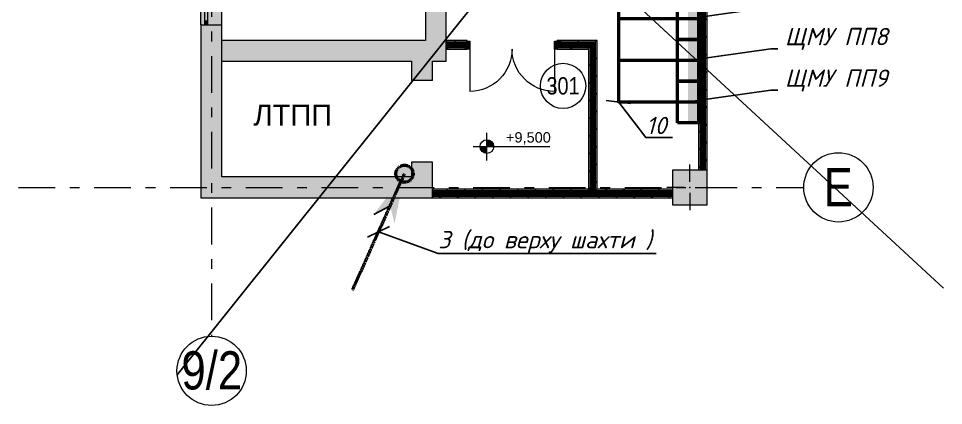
# Model space of a CAD drawing. Header units: millimetres. Extents: x 0 to 878967, y 0 to 534985.
# Drawn here: x 474279 to 487628, y 275999 to 281582 of the extents above; entities that cross this region are included whole.
import ezdxf
from ezdxf import colors
from ezdxf.entities.mleader import LeaderData, LeaderLine
from ezdxf.math import Vec2, Vec3

# ---------------------------------------------------------------- set-up
doc = ezdxf.new("R2010")
doc.units = ezdxf.units.MM
for name, pattern in [('DASHED', [9.525, 6.35, -3.175]), ('gost6', [12, 8, -1.5, 1, -1.5]), ('XREF12$0$Штрихштриховая', [1.093611, 0.529167, -0.211667, 0.141111, -0.211667])]:
    doc.linetypes.add(name, pattern=pattern)
for name, color, linetype, lineweight in [('E_Позначення', 7, 'Continuous', 15), ('E_Щити', 5, 'Continuous', 50), ('Заземл.провідник', 96, 'Continuous', 50), ('Заземлення', 7, 'gost6', 50), ('Маркування електро ліній', 7, 'Continuous', 18)]:
    doc.layers.add(name, color=color, linetype=linetype, lineweight=lineweight)
for name, color, linetype in [('XREF12$0$51325000', 7, 'Continuous'), ('XREF12$0$PLAN_0_Asys', 7, 'Continuous'), ('XREF12$0$АР-Осі', 7, 'Continuous'), ('XREF12$0$колоны', 7, 'Continuous'), ('XREF12$0$перегородки', 7, 'Continuous'), ('XREF12$0$Текст', 7, 'Continuous'), ('XREF12$0$Экспликация', 7, 'Continuous')]:
    doc.layers.add(name, color=color, linetype=linetype)
doc.styles.add('ISO', font='isocpeui.ttf')
doc.styles.get("Standard").update_dxf_attribs({"font": 'arial.ttf'})
doc.styles.add('XREF12$0$СГЕНЕРИР_СТИЛЬ_1', font='arial.ttf')
doc.styles.add('XREF12$0$СГЕНЕРИР_СТИЛЬ_2', font='ARIALN.TTF')
pattern_1 = [(45, (0, 0), (-0.12727922, 0.12727922), [])]
pattern_2 = [(45, (0, 0), (-0.01122532015, 0.01122532015), []), (135, (0, 0), (0.01122532015, 0.01122532015), [])]

# ---------------------------------------------------------------- blocks, each defined once
blk = doc.blocks.new('*U5')
at = {"lineweight": 40}
h = blk.add_hatch(color=0, dxfattribs=at)
h.dxf.hatch_style = 1
h.paths.add_polyline_path([(300, 150), (-300, 150), (-300, 0), (300, 0)])
at = {"color": 0}
blk.add_lwpolyline([(-300, 300), (300, 300), (300, 0), (-300, 0)], close=True, dxfattribs=at)
blk = doc.blocks.new('_None')
blk = doc.blocks.new('XREF12$0$Стена_50', base_point=(459.685, -15.28))
at = {"layer": 'XREF12$0$перегородки', "linetype": 'Continuous', "lineweight": 0, "true_color": 0xffffff}
for points in [[(458.47, -15.28), (456.218, -15.28), (456.218, -15.305), (458.47, -15.305)], [(458.495, -15.305), (456.218, -15.305), (456.218, -15.38), (458.495, -15.38)], [(458.47, -15.305), (458.495, -15.305), (458.495, -15.28), (458.47, -15.28)], [(458.495, -15.38), (458.57, -15.38), (458.57, -15.305), (458.495, -15.305)], [(458.57, -15.305), (458.595, -15.305), (458.595, -15.28), (458.57, -15.28)], [(458.57, -15.38), (459.682, -15.38), (459.682, -15.305), (458.57, -15.305)], [(458.595, -15.305), (459.682, -15.305), (459.682, -15.28), (458.595, -15.28)], [(456.218, -15.405), (459.682, -15.405), (459.682, -15.38), (456.218, -15.38)]]:
    blk.add_hatch(color=7, dxfattribs=at).paths.add_polyline_path(points)
at = {"layer": 'XREF12$0$перегородки', "linetype": 'Continuous', "lineweight": 18}
h = blk.add_hatch(dxfattribs=at)
h.set_pattern_fill('БЛОКИ_СТЕНОВЫЕ', color=250, style=0, pattern_type=2)
h.set_pattern_definition(pattern_1)
h.paths.add_polyline_path([(458.47, -15.28), (456.218, -15.28), (456.218, -15.305), (458.47, -15.305)])
h = blk.add_hatch(dxfattribs=at)
h.set_pattern_fill('ANSI37', color=250, style=0, pattern_type=2)
h.set_pattern_definition(pattern_2)
h.paths.add_polyline_path([(458.495, -15.305), (456.218, -15.305), (456.218, -15.38), (458.495, -15.38)])
h = blk.add_hatch(dxfattribs=at)
h.set_pattern_fill('БЛОКИ_СТЕНОВЫЕ', color=250, style=0, pattern_type=2)
h.set_pattern_definition(pattern_1)
h.paths.add_polyline_path([(458.47, -15.305), (458.495, -15.305), (458.495, -15.28), (458.47, -15.28)])
h = blk.add_hatch(dxfattribs=at)
h.set_pattern_fill('ANSI37', color=250, style=0, pattern_type=2)
h.set_pattern_definition(pattern_2)
h.paths.add_polyline_path([(458.495, -15.38), (458.57, -15.38), (458.57, -15.305), (458.495, -15.305)])
h = blk.add_hatch(dxfattribs=at)
h.set_pattern_fill('БЛОКИ_СТЕНОВЫЕ', color=250, style=0, pattern_type=2)
h.set_pattern_definition(pattern_1)
h.paths.add_polyline_path([(458.57, -15.305), (458.595, -15.305), (458.595, -15.28), (458.57, -15.28)])
h = blk.add_hatch(dxfattribs=at)
h.set_pattern_fill('ANSI37', color=250, style=0, pattern_type=2)
h.set_pattern_definition(pattern_2)
h.paths.add_polyline_path([(458.57, -15.38), (459.682, -15.38), (459.682, -15.305), (458.57, -15.305)])
h = blk.add_hatch(dxfattribs=at)
h.set_pattern_fill('БЛОКИ_СТЕНОВЫЕ', color=250, style=0, pattern_type=2)
h.set_pattern_definition(pattern_1)
h.paths.add_polyline_path([(458.595, -15.305), (459.682, -15.305), (459.682, -15.28), (458.595, -15.28)])
h = blk.add_hatch(dxfattribs=at)
h.set_pattern_fill('БЛОКИ_СТЕНОВЫЕ', color=250, style=0, pattern_type=2)
h.set_pattern_definition(pattern_1)
h.paths.add_polyline_path([(456.218, -15.405), (459.682, -15.405), (459.682, -15.38), (456.218, -15.38)])
at = {"layer": 'XREF12$0$перегородки', "color": 47, "linetype": 'Continuous', "lineweight": 18}
for p, q in [((458.495, -15.305), (456.218, -15.305)), ((458.495, -15.28), (458.495, -15.305)), ((458.57, -15.305), (458.57, -15.28)), ((459.682, -15.305), (458.57, -15.305)), ((456.218, -15.38), (458.495, -15.38)), ((458.495, -15.38), (458.57, -15.38)), ((458.57, -15.38), (459.682, -15.38))]:
    blk.add_line(p, q, dxfattribs=at)
at = {"layer": 'XREF12$0$перегородки', "color": 7, "linetype": 'Continuous', "lineweight": 20, "flags": 128}
for points in [[(458.47, -15.28), (456.218, -15.28)], [(456.218, -15.28), (456.218, -15.405)], [(459.682, -15.28), (458.595, -15.28)], [(456.218, -15.405), (459.682, -15.405)]]:
    blk.add_lwpolyline(points, dxfattribs=at)
blk = doc.blocks.new('XREF12$0$Стена_51', base_point=(460.057, -6.805))
at = {"layer": 'XREF12$0$перегородки', "linetype": 'Continuous', "lineweight": 0, "true_color": 0xffffff}
for points in [[(460.057, -7.005), (460.057, -15.005), (460.082, -15.005), (460.082, -7.005)], [(460.082, -7.005), (460.082, -15.005), (460.157, -15.005), (460.157, -7.005)], [(460.182, -15.005), (460.182, -7.005), (460.157, -7.005), (460.157, -15.005)]]:
    blk.add_hatch(color=7, dxfattribs=at).paths.add_polyline_path(points)
at = {"layer": 'XREF12$0$перегородки', "linetype": 'Continuous', "lineweight": 18}
h = blk.add_hatch(dxfattribs=at)
h.set_pattern_fill('БЛОКИ_СТЕНОВЫЕ', color=250, style=0, pattern_type=2)
h.set_pattern_definition(pattern_1)
h.paths.add_polyline_path([(460.057, -7.005), (460.057, -15.005), (460.082, -15.005), (460.082, -7.005)])
h = blk.add_hatch(dxfattribs=at)
h.set_pattern_fill('ANSI37', color=250, style=0, pattern_type=2)
h.set_pattern_definition(pattern_2)
h.paths.add_polyline_path([(460.082, -7.005), (460.082, -15.005), (460.157, -15.005), (460.157, -7.005)])
h = blk.add_hatch(dxfattribs=at)
h.set_pattern_fill('БЛОКИ_СТЕНОВЫЕ', color=250, style=0, pattern_type=2)
h.set_pattern_definition(pattern_1)
h.paths.add_polyline_path([(460.182, -15.005), (460.182, -7.005), (460.157, -7.005), (460.157, -15.005)])
at = {"layer": 'XREF12$0$перегородки', "color": 47, "linetype": 'Continuous', "lineweight": 18}
for p, q in [((460.082, -7.005), (460.082, -15.005)), ((460.157, -15.005), (460.157, -7.005))]:
    blk.add_line(p, q, dxfattribs=at)
at = {"layer": 'XREF12$0$перегородки', "color": 7, "linetype": 'Continuous', "lineweight": 20, "flags": 128}
for points in [[(460.182, -15.28), (460.182, -6.805)], [(460.057, -7.005), (460.057, -15.005)]]:
    blk.add_lwpolyline(points, dxfattribs=at)
blk = doc.blocks.new('XREF12$0$Стена_53', base_point=(455.918, -15.105))
at = {"layer": 'XREF12$0$51325000', "linetype": 'Continuous', "lineweight": 0, "true_color": 0x000000}
blk.add_hatch(color=18, dxfattribs=at).paths.add_polyline_path([(455.918, -15.105), (453.178, -15.105), (452.878, -15.405), (456.218, -15.405)])
at = {"layer": 'XREF12$0$51325000', "color": 7, "linetype": 'Continuous', "lineweight": 20, "flags": 128}
for points in [[(455.918, -15.105), (453.178, -15.105)], [(452.878, -15.405), (456.218, -15.405)]]:
    blk.add_lwpolyline(points, dxfattribs=at)
blk = doc.blocks.new('XREF12$0$Двупольная Дверь 22_7')
at = {"layer": 'XREF12$0$51325000', "linetype": 'Continuous', "lineweight": 18}
for points in [[(-0.65, -0.115), (-0.61, -0.115), (-0.61, 0), (-0.65, 0)], [(0.65, 0), (0.61, 0), (0.61, -0.115), (0.65, -0.115)]]:
    blk.add_hatch(color=19, dxfattribs=at).paths.add_polyline_path(points)
at = {"layer": 'XREF12$0$51325000', "color": 7, "linetype": 'Continuous', "lineweight": 20}
for p, q in [((-0.61, 0), (-0.61, 0.61)), ((0.61, 0), (0.61, 0.61)), ((-0.65, 0), (-0.687, 0)), ((-0.65, 0), (-0.687, 0)), ((-0.65, 0), (-0.65, -0.115)), ((-0.65, 0), (-0.65, -0.115)), ((0.65, 0), (0.65, -0.115)), ((0.65, 0), (0.65, -0.115)), ((0.65, 0), (0.687, 0)), ((0.65, 0), (0.687, 0)), ((-0.65, -0.115), (-0.65, -0.3)), ((-0.65, -0.115), (-0.65, -0.3)), ((0.65, -0.115), (0.65, -0.3)), ((0.65, -0.115), (0.65, -0.3)), ((-0.65, -0.3), (-0.687, -0.3)), ((-0.65, -0.3), (-0.687, -0.3)), ((0.65, -0.3), (0.687, -0.3)), ((0.65, -0.3), (0.687, -0.3))]:
    blk.add_line(p, q, dxfattribs=at)
at = {"layer": 'XREF12$0$51325000', "color": 23, "linetype": 'Continuous', "lineweight": 18}
for p, q in [((-0.61, 0), (-0.65, 0)), ((-0.65, 0), (-0.65, -0.115)), ((-0.61, -0.115), (-0.61, 0)), ((0.65, 0), (0.61, 0)), ((0.61, 0), (0.61, -0.115)), ((0.65, -0.115), (0.65, 0)), ((-0.65, -0.115), (-0.61, -0.115)), ((0.61, -0.115), (0.65, -0.115))]:
    blk.add_line(p, q, dxfattribs=at)
at = {"layer": 'XREF12$0$51325000', "color": 7, "linetype": 'Continuous', "lineweight": 20}
for centre, start, end in [((-0.61, 0), 0, 90), ((0.61, 0), 90, 180)]:
    blk.add_arc(centre, 0.61, start, end, dxfattribs=at)
blk = doc.blocks.new('XREF12$0$Стена_54', base_point=(456.118, -6.805))
at = {"layer": 'XREF12$0$51325000', "linetype": 'Continuous', "lineweight": 0, "true_color": 0x000000}
for points in [[(456.118, -6.805), (456.118, -6.883), (456.418, -6.883), (456.418, -6.505)], [(456.118, -13.135), (456.418, -13.435), (456.418, -8.183), (456.118, -8.183)]]:
    blk.add_hatch(color=18, dxfattribs=at).paths.add_polyline_path(points)
at = {"layer": 'XREF12$0$51325000', "color": 7, "linetype": 'Continuous', "lineweight": 20}
for p, q in [((456.118, -6.883), (456.118, -6.846)), ((456.303, -6.883), (456.118, -6.883)), ((456.418, -6.883), (456.303, -6.883)), ((456.418, -6.883), (456.418, -6.846)), ((456.118, -8.183), (456.118, -8.22)), ((456.303, -8.183), (456.118, -8.183)), ((456.418, -8.183), (456.303, -8.183)), ((456.418, -8.183), (456.418, -8.22))]:
    blk.add_line(p, q, dxfattribs=at)
at = {"layer": 'XREF12$0$51325000', "color": 7, "linetype": 'Continuous', "lineweight": 20, "flags": 128}
for points in [[(456.418, -6.883), (456.418, -6.505)], [(456.118, -6.805), (456.118, -6.883)], [(456.118, -8.183), (456.118, -13.135)], [(456.418, -13.435), (456.418, -8.183)]]:
    blk.add_lwpolyline(points, dxfattribs=at)
at = {"layer": 'XREF12$0$51325000', "color": 63, "linetype": 'Continuous', "lineweight": 18, "rotation": 270.0000000008227}
blk.add_blockref('XREF12$0$Двупольная Дверь 22_7', (456.418, -7.533), dxfattribs=at)
blk = doc.blocks.new('XREF12$0$Прямоугольный Дверной Проем 22_2')
at = {"layer": 'XREF12$0$51325000', "color": 7, "linetype": 'Continuous', "lineweight": 20}
for p, q in [((-0.59, 0), (-0.59, -0.3)), ((0.59, 0), (0.59, -0.3))]:
    blk.add_line(p, q, dxfattribs=at)
blk = doc.blocks.new('XREF12$0$Стена_55', base_point=(455.918, -13.135))
at = {"layer": 'XREF12$0$51325000', "linetype": 'Continuous', "lineweight": 0, "true_color": 0x000000}
for points in [[(455.918, -13.435), (455.918, -13.712), (456.218, -13.712), (456.218, -13.435)], [(455.918, -15.105), (456.218, -15.405), (456.218, -14.892), (455.918, -14.892)]]:
    blk.add_hatch(color=18, dxfattribs=at).paths.add_polyline_path(points)
at = {"layer": 'XREF12$0$51325000', "color": 7, "linetype": 'Continuous', "lineweight": 20, "flags": 128}
for points in [[(455.918, -13.435), (455.918, -13.712)], [(456.218, -13.712), (456.218, -13.435)], [(455.918, -14.892), (455.918, -15.105)], [(456.218, -15.405), (456.218, -14.892)]]:
    blk.add_lwpolyline(points, dxfattribs=at)
at = {"layer": 'XREF12$0$51325000', "color": 63, "linetype": 'Continuous', "lineweight": 18, "xscale": -1, "rotation": 270.0000000011159}
blk.add_blockref('XREF12$0$Прямоугольный Дверной Проем 22_2', (456.218, -14.302), dxfattribs=at)
blk.add_blockref('XREF12$0$Прямоугольный Дверной Проем 22_2', (456.218, -14.302), dxfattribs=at)
blk = doc.blocks.new('XREF12$0$Горизонтальное Многостворчатое Окно 22_6')
at = {"layer": 'XREF12$0$51325000', "linetype": 'Continuous', "lineweight": 0, "true_color": 0xa8d2b3}
for points in [[(-1.128, 0), (-1.128, -0.05), (-1.078, -0.05), (-1.078, 0)], [(-0.368, -0.05), (-0.368, 0), (-0.393, 0), (-0.393, -0.05)], [(-0.368, 0), (-0.368, -0.05), (-0.343, -0.05), (-0.343, 0)], [(0.368, -0.05), (0.368, 0), (0.343, 0), (0.343, -0.05)], [(0.368, 0), (0.368, -0.05), (0.393, -0.05), (0.393, 0)], [(1.128, -0.05), (1.128, 0), (1.078, 0), (1.078, -0.05)]]:
    blk.add_hatch(color=9, dxfattribs=at).paths.add_polyline_path(points)
at = {"layer": 'XREF12$0$51325000', "linetype": 'Continuous', "lineweight": 0, "true_color": 0xffffff}
for points in [[(-1.078, 0), (-1.078, -0.05), (-0.393, -0.05), (-0.393, 0)], [(-0.343, 0), (-0.343, -0.05), (0.343, -0.05), (0.343, 0)], [(0.393, 0), (0.393, -0.05), (1.078, -0.05), (1.078, 0)]]:
    blk.add_hatch(color=7, dxfattribs=at).paths.add_polyline_path(points)
at = {"layer": 'XREF12$0$51325000', "color": 7, "linetype": 'Continuous', "lineweight": 20}
for p, q in [((-1.128, 0.2), (1.128, 0.2)), ((-1.128, 0), (-1.128, 0.2)), ((1.128, 0), (1.128, 0.2)), ((-1.128, -0.05), (-1.128, 0)), ((-1.128, -0.05), (-1.128, 0)), ((-1.078, 0), (-0.393, 0)), ((-0.343, 0), (0.343, 0)), ((0.393, 0), (1.078, 0)), ((1.128, -0.05), (1.128, 0)), ((1.128, -0.05), (1.128, 0)), ((-1.128, -0.1), (-1.128, -0.05)), ((-1.128, -0.1), (1.128, -0.1)), ((-0.393, -0.05), (-1.078, -0.05)), ((0.343, -0.05), (-0.343, -0.05)), ((1.078, -0.05), (0.393, -0.05)), ((1.128, -0.1), (1.128, -0.05))]:
    blk.add_line(p, q, dxfattribs=at)
at = {"layer": 'XREF12$0$51325000', "color": 23, "linetype": 'Continuous', "lineweight": 18}
for p, q in [((-1.128, 0), (-1.078, 0)), ((-1.078, 0), (-1.078, -0.05)), ((-0.393, -0.05), (-0.393, 0)), ((-0.393, 0), (-0.368, 0)), ((-0.368, 0), (-0.343, 0)), ((-0.343, 0), (-0.343, -0.05)), ((0.343, -0.05), (0.343, 0)), ((0.343, 0), (0.368, 0)), ((0.368, 0), (0.393, 0)), ((0.393, 0), (0.393, -0.05)), ((1.078, -0.05), (1.078, 0)), ((1.078, 0), (1.128, 0)), ((-1.078, -0.05), (-1.128, -0.05)), ((-0.368, -0.05), (-0.393, -0.05)), ((-0.343, -0.05), (-0.368, -0.05)), ((0.368, -0.05), (0.343, -0.05)), ((0.393, -0.05), (0.368, -0.05)), ((1.128, -0.05), (1.078, -0.05))]:
    blk.add_line(p, q, dxfattribs=at)
blk = doc.blocks.new('XREF12$0$Полуторная Дверь 22_2')
at = {"layer": 'XREF12$0$51325000', "linetype": 'Continuous', "lineweight": 18}
for points in [[(-0.75, -0.115), (-0.71, -0.115), (-0.71, 0), (-0.75, 0)], [(0.75, 0), (0.71, 0), (0.71, -0.115), (0.75, -0.115)]]:
    blk.add_hatch(color=19, dxfattribs=at).paths.add_polyline_path(points)
at = {"layer": 'XREF12$0$51325000', "color": 7, "linetype": 'Continuous', "lineweight": 20}
for p, q in [((0.71, 0), (0.71, 0.888)), ((-0.71, 0), (-0.71, 0.532)), ((-0.75, 0), (-0.787, 0)), ((-0.75, 0), (-0.787, 0)), ((-0.75, 0), (-0.75, -0.115)), ((-0.75, 0), (-0.75, -0.115)), ((0.75, 0), (0.75, -0.115)), ((0.75, 0), (0.75, -0.115)), ((0.75, 0), (0.787, 0)), ((0.75, 0), (0.787, 0)), ((-0.75, -0.115), (-0.75, -0.3)), ((-0.75, -0.115), (-0.75, -0.3)), ((0.75, -0.115), (0.75, -0.3)), ((0.75, -0.115), (0.75, -0.3)), ((-0.75, -0.3), (-0.787, -0.3)), ((-0.75, -0.3), (-0.787, -0.3)), ((0.75, -0.3), (0.787, -0.3)), ((0.75, -0.3), (0.787, -0.3))]:
    blk.add_line(p, q, dxfattribs=at)
at = {"layer": 'XREF12$0$51325000', "color": 23, "linetype": 'Continuous', "lineweight": 18}
for p, q in [((-0.71, 0), (-0.75, 0)), ((-0.75, 0), (-0.75, -0.115)), ((-0.71, -0.115), (-0.71, 0)), ((0.75, 0), (0.71, 0)), ((0.71, 0), (0.71, -0.115)), ((0.75, -0.115), (0.75, 0)), ((-0.75, -0.115), (-0.71, -0.115)), ((0.71, -0.115), (0.75, -0.115))]:
    blk.add_line(p, q, dxfattribs=at)
at = {"layer": 'XREF12$0$51325000', "color": 7, "linetype": 'Continuous', "lineweight": 20}
for centre, radius, start, end in [((0.71, 0), 0.888, 90, 180), ((-0.71, 0), 0.532, 0, 90)]:
    blk.add_arc(centre, radius, start, end, dxfattribs=at)
blk = doc.blocks.new('XREF12$0$Стена_56', base_point=(453.178, -13.135))
at = {"layer": 'XREF12$0$51325000', "linetype": 'Continuous', "lineweight": 0, "true_color": 0x000000}
for points in [[(453.178, -6.805), (452.878, -6.505), (452.878, -7.055), (453.178, -7.055)], [(452.878, -10.653), (453.178, -10.653), (453.178, -8.555), (452.878, -8.555)], [(452.878, -12.909), (452.878, -13.135), (453.178, -13.135), (453.178, -12.909)]]:
    blk.add_hatch(color=18, dxfattribs=at).paths.add_polyline_path(points)
at = {"layer": 'XREF12$0$51325000', "linetype": 'Continuous', "lineweight": 0, "true_color": 0xffffff}
blk.add_hatch(color=7, dxfattribs=at).paths.add_polyline_path([(452.878, -10.653), (452.878, -12.909), (453.178, -12.909), (453.178, -10.653)])
at = {"layer": 'XREF12$0$51325000', "color": 7, "linetype": 'Continuous', "lineweight": 20}
for p, q in [((452.878, -7.055), (452.878, -7.018)), ((453.063, -7.055), (452.878, -7.055)), ((453.178, -7.055), (453.063, -7.055)), ((453.178, -7.055), (453.178, -7.018)), ((452.878, -8.555), (452.878, -8.592)), ((453.063, -8.555), (452.878, -8.555)), ((453.178, -8.555), (453.063, -8.555)), ((453.178, -8.555), (453.178, -8.592)), ((452.878, -10.653), (452.928, -10.653)), ((452.928, -10.653), (452.978, -10.653)), ((452.978, -10.653), (453.178, -10.653)), ((452.878, -12.909), (452.928, -12.909)), ((452.928, -12.909), (452.978, -12.909)), ((452.978, -12.909), (453.178, -12.909))]:
    blk.add_line(p, q, dxfattribs=at)
at = {"layer": 'XREF12$0$51325000', "color": 7, "linetype": 'Continuous', "lineweight": 20, "flags": 128}
for points in [[(452.878, -6.505), (452.878, -7.055)], [(453.178, -7.055), (453.178, -6.805)], [(452.878, -8.555), (452.878, -10.653)], [(453.178, -10.653), (453.178, -8.555)], [(452.878, -12.909), (452.878, -13.135)], [(453.178, -13.135), (453.178, -12.909)]]:
    blk.add_lwpolyline(points, dxfattribs=at)
at = {"layer": 'XREF12$0$51325000', "color": 63, "linetype": 'Continuous', "lineweight": 18, "xscale": -1, "rotation": 269.9999999952005}
for name, p in [('XREF12$0$Полуторная Дверь 22_2', (453.178, -7.805)), ('XREF12$0$Горизонтальное Многостворчатое Окно 22_6', (452.978, -11.781))]:
    blk.add_blockref(name, p, dxfattribs=at)
blk = doc.blocks.new('XREF12$0$Стена_57', base_point=(453.178, -13.135))
at = {"layer": 'XREF12$0$51325000', "linetype": 'Continuous', "lineweight": 0, "true_color": 0x000000}
blk.add_hatch(color=18, dxfattribs=at).paths.add_polyline_path([(453.178, -13.435), (456.418, -13.435), (456.118, -13.135), (453.178, -13.135)])
at = {"layer": 'XREF12$0$51325000', "color": 7, "linetype": 'Continuous', "lineweight": 20, "flags": 128}
for points in [[(456.118, -13.135), (453.178, -13.135)], [(453.178, -13.435), (455.918, -13.435)], [(456.218, -13.435), (456.418, -13.435)]]:
    blk.add_lwpolyline(points, dxfattribs=at)
blk = doc.blocks.new('XREF12$0$Стена_58', base_point=(453.178, -15.105))
at = {"layer": 'XREF12$0$51325000', "linetype": 'Continuous', "lineweight": 0, "true_color": 0x000000}
blk.add_hatch(color=18, dxfattribs=at).paths.add_polyline_path([(453.178, -15.105), (453.178, -13.135), (452.878, -13.135), (452.878, -15.405)])
at = {"layer": 'XREF12$0$51325000', "color": 7, "linetype": 'Continuous', "lineweight": 20, "flags": 128}
for points in [[(452.878, -13.135), (452.878, -15.405)], [(453.178, -15.105), (453.178, -13.135)]]:
    blk.add_lwpolyline(points, dxfattribs=at)
blk = doc.blocks.new('XREF12$0$Стена_117', base_point=(458.47, -13.135))
at = {"layer": 'XREF12$0$перегородки', "linetype": 'Continuous', "lineweight": 0, "true_color": 0xffffff}
for points in [[(458.495, -13.235), (458.495, -15.28), (458.57, -15.28), (458.57, -13.16)], [(458.595, -15.28), (458.595, -13.135), (458.57, -13.16), (458.57, -15.28)], [(458.47, -13.26), (458.47, -15.28), (458.495, -15.28), (458.495, -13.235)], [(458.495, -15.305), (458.57, -15.305), (458.57, -15.28), (458.495, -15.28)]]:
    blk.add_hatch(color=7, dxfattribs=at).paths.add_polyline_path(points)
at = {"layer": 'XREF12$0$перегородки', "linetype": 'Continuous', "lineweight": 18}
h = blk.add_hatch(dxfattribs=at)
h.set_pattern_fill('ANSI37', color=250, style=0, pattern_type=2)
h.set_pattern_definition(pattern_2)
h.paths.add_polyline_path([(458.495, -13.235), (458.495, -15.28), (458.57, -15.28), (458.57, -13.16)])
h = blk.add_hatch(dxfattribs=at)
h.set_pattern_fill('БЛОКИ_СТЕНОВЫЕ', color=250, style=0, pattern_type=2)
h.set_pattern_definition(pattern_1)
h.paths.add_polyline_path([(458.595, -15.28), (458.595, -13.135), (458.57, -13.16), (458.57, -15.28)])
h = blk.add_hatch(dxfattribs=at)
h.set_pattern_fill('БЛОКИ_СТЕНОВЫЕ', color=250, style=0, pattern_type=2)
h.set_pattern_definition(pattern_1)
h.paths.add_polyline_path([(458.47, -13.26), (458.47, -15.28), (458.495, -15.28), (458.495, -13.235)])
h = blk.add_hatch(dxfattribs=at)
h.set_pattern_fill('ANSI37', color=250, style=0, pattern_type=2)
h.set_pattern_definition(pattern_2)
h.paths.add_polyline_path([(458.495, -15.305), (458.57, -15.305), (458.57, -15.28), (458.495, -15.28)])
at = {"layer": 'XREF12$0$перегородки', "color": 47, "linetype": 'Continuous', "lineweight": 18}
for p, q in [((458.57, -15.28), (458.57, -13.16)), ((458.495, -13.235), (458.495, -15.28)), ((458.495, -15.28), (458.495, -15.305)), ((458.57, -15.305), (458.57, -15.28))]:
    blk.add_line(p, q, dxfattribs=at)
at = {"layer": 'XREF12$0$перегородки', "color": 7, "linetype": 'Continuous', "lineweight": 20, "flags": 128}
for points in [[(458.595, -15.28), (458.595, -13.135)], [(458.47, -13.26), (458.47, -15.28)]]:
    blk.add_lwpolyline(points, dxfattribs=at)
blk = doc.blocks.new('XREF12$0$Двупольная Дверь 22_6')
at = {"layer": 'XREF12$0$перегородки', "linetype": 'Continuous', "lineweight": 18}
for points in [[(-0.65, -0.115), (-0.61, -0.115), (-0.61, 0), (-0.65, 0)], [(0.65, 0), (0.61, 0), (0.61, -0.115), (0.65, -0.115)]]:
    blk.add_hatch(color=19, dxfattribs=at).paths.add_polyline_path(points)
at = {"layer": 'XREF12$0$перегородки', "color": 7, "linetype": 'Continuous', "lineweight": 20}
for p, q in [((-0.61, 0), (-0.61, 0.61)), ((0.61, 0), (0.61, 0.61)), ((-0.65, 0), (-0.687, 0)), ((-0.65, 0), (-0.687, 0)), ((-0.65, 0), (-0.65, -0.025)), ((-0.65, 0), (-0.65, -0.025)), ((0.65, 0), (0.65, -0.025)), ((0.65, 0), (0.65, -0.025)), ((0.65, 0), (0.687, 0)), ((0.65, 0), (0.687, 0)), ((-0.65, -0.125), (-0.687, -0.125)), ((-0.65, -0.125), (-0.687, -0.125)), ((-0.65, -0.025), (-0.65, -0.1)), ((-0.65, -0.025), (-0.65, -0.1)), ((-0.65, -0.1), (-0.65, -0.115)), ((-0.65, -0.1), (-0.65, -0.115)), ((-0.65, -0.115), (-0.65, -0.125)), ((-0.65, -0.115), (-0.65, -0.125)), ((0.65, -0.025), (0.65, -0.1)), ((0.65, -0.025), (0.65, -0.1)), ((0.65, -0.1), (0.65, -0.115)), ((0.65, -0.1), (0.65, -0.115)), ((0.65, -0.115), (0.65, -0.125)), ((0.65, -0.115), (0.65, -0.125)), ((0.65, -0.125), (0.687, -0.125)), ((0.65, -0.125), (0.687, -0.125))]:
    blk.add_line(p, q, dxfattribs=at)
at = {"layer": 'XREF12$0$перегородки', "color": 23, "linetype": 'Continuous', "lineweight": 18}
for p, q in [((-0.61, 0), (-0.65, 0)), ((-0.65, 0), (-0.65, -0.115)), ((-0.61, -0.115), (-0.61, 0)), ((0.65, 0), (0.61, 0)), ((0.61, 0), (0.61, -0.115)), ((0.65, -0.115), (0.65, 0)), ((-0.65, -0.115), (-0.61, -0.115)), ((0.61, -0.115), (0.65, -0.115))]:
    blk.add_line(p, q, dxfattribs=at)
at = {"layer": 'XREF12$0$перегородки', "color": 7, "linetype": 'Continuous', "lineweight": 20}
for centre, start, end in [((-0.61, 0), 0, 90), ((0.61, 0), 90, 180)]:
    blk.add_arc(centre, 0.61, start, end, dxfattribs=at)
blk = doc.blocks.new('XREF12$0$Стена_118', base_point=(458.47, -13.135))
at = {"layer": 'XREF12$0$перегородки', "linetype": 'Continuous', "lineweight": 0, "true_color": 0xffffff}
for points in [[(456.418, -13.135), (456.418, -13.16), (456.718, -13.16), (456.718, -13.135)], [(456.418, -13.16), (456.418, -13.235), (456.718, -13.235), (456.718, -13.16)], [(458.018, -13.135), (458.018, -13.16), (458.57, -13.16), (458.595, -13.135)], [(458.018, -13.16), (458.018, -13.235), (458.495, -13.235), (458.57, -13.16)], [(456.718, -13.235), (456.418, -13.235), (456.418, -13.26), (456.718, -13.26)], [(458.495, -13.235), (458.018, -13.235), (458.018, -13.26), (458.47, -13.26)]]:
    blk.add_hatch(color=7, dxfattribs=at).paths.add_polyline_path(points)
at = {"layer": 'XREF12$0$перегородки', "linetype": 'Continuous', "lineweight": 18}
h = blk.add_hatch(dxfattribs=at)
h.set_pattern_fill('БЛОКИ_СТЕНОВЫЕ', color=250, style=0, pattern_type=2)
h.set_pattern_definition(pattern_1)
h.paths.add_polyline_path([(456.418, -13.135), (456.418, -13.16), (456.718, -13.16), (456.718, -13.135)])
h = blk.add_hatch(dxfattribs=at)
h.set_pattern_fill('ANSI37', color=250, style=0, pattern_type=2)
h.set_pattern_definition(pattern_2)
h.paths.add_polyline_path([(456.418, -13.16), (456.418, -13.235), (456.718, -13.235), (456.718, -13.16)])
h = blk.add_hatch(dxfattribs=at)
h.set_pattern_fill('БЛОКИ_СТЕНОВЫЕ', color=250, style=0, pattern_type=2)
h.set_pattern_definition(pattern_1)
h.paths.add_polyline_path([(458.018, -13.135), (458.018, -13.16), (458.57, -13.16), (458.595, -13.135)])
h = blk.add_hatch(dxfattribs=at)
h.set_pattern_fill('ANSI37', color=250, style=0, pattern_type=2)
h.set_pattern_definition(pattern_2)
h.paths.add_polyline_path([(458.018, -13.16), (458.018, -13.235), (458.495, -13.235), (458.57, -13.16)])
h = blk.add_hatch(dxfattribs=at)
h.set_pattern_fill('БЛОКИ_СТЕНОВЫЕ', color=250, style=0, pattern_type=2)
h.set_pattern_definition(pattern_1)
h.paths.add_polyline_path([(456.718, -13.235), (456.418, -13.235), (456.418, -13.26), (456.718, -13.26)])
h = blk.add_hatch(dxfattribs=at)
h.set_pattern_fill('БЛОКИ_СТЕНОВЫЕ', color=250, style=0, pattern_type=2)
h.set_pattern_definition(pattern_1)
h.paths.add_polyline_path([(458.495, -13.235), (458.018, -13.235), (458.018, -13.26), (458.47, -13.26)])
at = {"layer": 'XREF12$0$перегородки', "color": 47, "linetype": 'Continuous', "lineweight": 18}
for p, q in [((456.718, -13.16), (456.418, -13.16)), ((458.57, -13.16), (458.018, -13.16)), ((456.418, -13.235), (456.718, -13.235)), ((458.018, -13.235), (458.495, -13.235))]:
    blk.add_line(p, q, dxfattribs=at)
at = {"layer": 'XREF12$0$перегородки', "color": 7, "linetype": 'Continuous', "lineweight": 20}
for p, q in [((456.718, -13.135), (456.681, -13.135)), ((456.718, -13.145), (456.718, -13.135)), ((456.718, -13.16), (456.718, -13.145)), ((456.718, -13.235), (456.718, -13.16)), ((458.018, -13.135), (458.055, -13.135)), ((458.018, -13.145), (458.018, -13.135)), ((458.018, -13.16), (458.018, -13.145)), ((458.018, -13.235), (458.018, -13.16)), ((456.718, -13.26), (456.681, -13.26)), ((456.718, -13.26), (456.718, -13.235)), ((458.018, -13.26), (458.018, -13.235)), ((458.018, -13.26), (458.055, -13.26))]:
    blk.add_line(p, q, dxfattribs=at)
at = {"layer": 'XREF12$0$перегородки', "color": 7, "linetype": 'Continuous', "lineweight": 20, "flags": 128}
for points in [[(456.718, -13.135), (456.418, -13.135)], [(456.418, -13.135), (456.418, -13.26)], [(458.595, -13.135), (458.018, -13.135)], [(456.418, -13.26), (456.718, -13.26)], [(458.018, -13.26), (458.47, -13.26)]]:
    blk.add_lwpolyline(points, dxfattribs=at)
at = {"layer": 'XREF12$0$перегородки', "color": 63, "linetype": 'Continuous', "lineweight": 18, "xscale": -1, "rotation": 180}
blk.add_blockref('XREF12$0$Двупольная Дверь 22_6', (457.368, -13.26), dxfattribs=at)
blk = doc.blocks.new('XREF12$0$Колонна_65', base_point=(459.932, -15.255))
at = {"layer": 'XREF12$0$колоны', "linetype": 'Continuous', "lineweight": 0, "true_color": 0x000000}
blk.add_hatch(color=18, dxfattribs=at).paths.add_polyline_path([(459.682, -15.505), (460.182, -15.505), (460.182, -15.005), (459.682, -15.005)])
at = {"layer": 'XREF12$0$колоны', "color": 20, "linetype": 'Continuous', "lineweight": 18}
for p, q in [((459.932, -15.175), (459.932, -14.925)), ((459.852, -15.255), (459.602, -15.255)), ((459.932, -15.335), (459.932, -15.585)), ((460.012, -15.255), (460.262, -15.255))]:
    blk.add_line(p, q, dxfattribs=at)
at = {"layer": 'XREF12$0$колоны', "color": 28, "linetype": 'Continuous', "lineweight": 18, "flags": 128}
blk.add_lwpolyline([(459.682, -15.505), (460.182, -15.505), (460.182, -15.005), (459.682, -15.005)], close=True, dxfattribs=at)
at = {"layer": 'XREF12$0$колоны', "color": 20, "linetype": 'Continuous', "lineweight": 18}
blk.add_point((459.932, -15.255), dxfattribs=at)
blk = doc.blocks.new('XREF12$0$Отметка Уровня_2', base_point=(457.005, -14.667))
at = {"linetype": 'Continuous', "lineweight": 20}
for points in [[(457.005, -14.667), (456.805, -14.667), (456.82, -14.744), (456.863, -14.809), (456.928, -14.852), (457.005, -14.867)], [(457.005, -14.667), (457.205, -14.667), (457.189, -14.591), (457.146, -14.526), (457.081, -14.482), (457.005, -14.467)]]:
    blk.add_hatch(color=7, dxfattribs=at).paths.add_polyline_path(points)
at = {"color": 7, "linetype": 'Continuous', "lineweight": 20}
for p, q in [((457.005, -15.067), (457.005, -14.267)), ((456.605, -14.667), (458.822, -14.667))]:
    blk.add_line(p, q, dxfattribs=at)
blk.add_circle((457.005, -14.667), 0.2, dxfattribs=at)
at = {"color": 7, "lineweight": 20, "insert": (457.555, -14.607), "char_height": 0.3, "attachment_point": 7, "style": 'XREF12$0$СГЕНЕРИР_СТИЛЬ_1'}
blk.add_mtext('\\A1;+9,500', dxfattribs=at)
blk = doc.blocks.new('ходова клітка')
at = {"layer": 'XREF12$0$PLAN_0_Asys', "linetype": 'XREF12$0$Штрихштриховая', "lineweight": 18}
blk.add_line((453.032, -3.518), (453.032, -17.402), dxfattribs=at)
at = {"layer": 'XREF12$0$PLAN_0_Asys', "linetype": 'Continuous', "lineweight": 18}
blk.add_circle((453.032, -17.902), 0.5, dxfattribs=at)
at = {"layer": 'XREF12$0$АР-Осі', "linetype": 'XREF12$0$Штрихштриховая', "lineweight": 18}
blk.add_line((450.245, -15.255), (461.578, -15.255), dxfattribs=at)
at = {"layer": 'XREF12$0$АР-Осі', "linetype": 'Continuous', "lineweight": 18}
blk.add_circle((462.078, -15.255), 0.5, dxfattribs=at)
at = {"layer": 'XREF12$0$Экспликация', "color": 7, "linetype": 'Continuous', "lineweight": 20}
blk.add_circle((458.104, -13.791), 0.326, dxfattribs=at)
at = {"color": 7, "lineweight": 20, "xscale": 0.5, "yscale": 0.5, "zscale": 0.5}
blk.add_blockref('XREF12$0$Отметка Уровня_2', (457.005, -14.667), dxfattribs=at)
at = {"layer": 'XREF12$0$51325000', "color": 7, "lineweight": 20}
for name, p in [('XREF12$0$Стена_56', (453.178, -13.135)), ('XREF12$0$Стена_54', (456.118, -6.805)), ('XREF12$0$Стена_58', (453.178, -15.105)), ('XREF12$0$Стена_57', (453.178, -13.135)), ('XREF12$0$Стена_55', (455.918, -13.135)), ('XREF12$0$Стена_53', (455.918, -15.105))]:
    blk.add_blockref(name, p, dxfattribs=at)
at = {"layer": 'XREF12$0$колоны', "color": 28, "lineweight": 18}
blk.add_blockref('XREF12$0$Колонна_65', (459.932, -15.255), dxfattribs=at)
at = {"layer": 'XREF12$0$перегородки', "color": 7, "lineweight": 20}
for name, p in [('XREF12$0$Стена_51', (460.057, -6.805)), ('XREF12$0$Стена_118', (458.47, -13.135)), ('XREF12$0$Стена_117', (458.47, -13.135)), ('XREF12$0$Стена_50', (459.685, -15.28))]:
    blk.add_blockref(name, p, dxfattribs=at)
at = {"color": 7, "linetype": 'Continuous', "lineweight": 13, "insert": (453.637, -14.063), "char_height": 0.3, "attachment_point": 1, "style": 'XREF12$0$СГЕНЕРИР_СТИЛЬ_1'}
blk.add_mtext('\\A1;ЛТПП', dxfattribs=at)
at = {"layer": 'XREF12$0$АР-Осі', "color": 7, "linetype": 'Continuous', "lineweight": 20, "insert": (461.865, -15.252), "char_height": 0.55, "attachment_point": 4, "style": 'XREF12$0$СГЕНЕРИР_СТИЛЬ_2'}
blk.add_mtext('\\A1;Е', dxfattribs=at)
at = {"layer": 'XREF12$0$Текст', "color": 7, "linetype": 'Continuous', "lineweight": 20, "insert": (453.472, -17.899), "char_height": 0.55, "attachment_point": 6, "style": 'XREF12$0$СГЕНЕРИР_СТИЛЬ_2'}
blk.add_mtext('\\A1;9/2', dxfattribs=at)
at = {"layer": 'XREF12$0$Экспликация', "color": 7, "linetype": 'Continuous', "lineweight": 20, "insert": (457.864, -13.792), "char_height": 0.25, "attachment_point": 4, "style": 'XREF12$0$СГЕНЕРИР_СТИЛЬ_2'}
blk.add_mtext('\\A1;301', dxfattribs=at)
blk = doc.blocks.new('_Oblique')
at = {"color": 0, "linetype": 'ByBlock', "lineweight": -2}
blk.add_line((-0.5, -0.5), (0.5, 0.5), dxfattribs=at)

msp = doc.modelspace()

# ---------------------------------------------------------------- hatches: boundary and pattern name
at = {"layer": 'Заземлення'}
h = msp.add_hatch(color=256, dxfattribs=at)
edge = h.paths.add_edge_path()
edge.add_arc((479845.3, 279342.3), 127.6, 4.48211, 364.48211)
h = msp.add_hatch(color=256, dxfattribs=at)
h.paths.add_polyline_path([(479849.1, 279342.6), (479407.2, 278754.8), (479641.4, 278877.2)])
h.paths.add_polyline_path([(479849.1, 279342.6), (479641.4, 278877.2), (479706.7, 278621.1)])

# ---------------------------------------------------------------- linework, layer by layer
at = {"layer": 'Заземл.провідник', "lineweight": -2}
msp.add_line((479407.2, 278754.8), (479641.4, 278877.2), dxfattribs=at)
at = {"layer": 'Заземлення'}
msp.add_line((479100.8, 277666.1), (479849.1, 279342.6), dxfattribs=at)
msp.add_circle((479849.1, 279342.6), 123.8, dxfattribs=at)

# ---------------------------------------------------------------- block references
at = {"layer": 'E_Щити', "color": 2, "xscale": 1000, "yscale": 1000, "zscale": 1000}
msp.add_blockref('ходова клітка', (24034, 294400.7), dxfattribs=at)
at = {"layer": 'E_Щити', "rotation": 89.99999999999999}
for p in [(484090.7, 281577.7), (484090.7, 280977.7), (484090.7, 280377.7)]:
    msp.add_blockref('*U5', p, dxfattribs=at)

# ---------------------------------------------------------------- next in the draw order: leaders
at = {"layer": 'E_Позначення', "color": 7, "lineweight": 9}
ml = msp.add_multileader_mtext('Standard', dxfattribs=at)
ml.set_content('ЩМУ ПП7', color=7, style='ISO')
ml.set_leader_properties()
ml.set_arrow_properties(name='NONE')
ml.build(insert=Vec2(0, 0))
ml.multileader.update_dxf_attribs({"has_text_frame": 1, "text_left_attachment_type": 7, "text_right_attachment_type": 8, "dogleg_length": 100, "arrow_head_size": 200})
ctx = ml.context
ctx.base_point, ctx.char_height, ctx.arrow_head_size, ctx.landing_gap_size, ctx.plane_origin = Vec3(485238.3, 281746.2), 250, 200, 100, Vec3(439097.4, 276873.2)
ctx.left_attachment, ctx.right_attachment = 7, 8
notes = []
notes.append((ctx, [(1, (1, 1, 0), (485138.3, 281746.2), (1, 0), 100, [(0, [(483940.7, 281577.7)], 0, [])])]))
ctx.mtext.insert, ctx.mtext.line_spacing_factor, ctx.mtext.flow_direction = Vec3(485338.3, 282046.2), 0.72, 5
ctx.mtext.has_bg_fill, ctx.mtext.bg_color, ctx.mtext.bg_scale_factor, ctx.mtext.bg_transparency, ctx.mtext.use_window_bg_color = 1, -1027028792, 1.5, 0, 1
at = {"layer": 'Маркування електро ліній'}
ml = msp.add_multileader_mtext('Standard', dxfattribs=at)
ml.set_content('{\\fISOCPEUR|b0|i1|c0|p34;3\\fISOCPEUR|b0|i1|c204|p34; (до верху шахти )}', color=256)
ml.set_leader_properties()
ml.set_arrow_properties(name='OBLIQUE')
ml.build(insert=Vec2(0, 0))
ml.multileader.update_dxf_attribs({"text_left_attachment_type": 6, "text_right_attachment_type": 6, "dogleg_length": 0.36, "arrow_head_size": 250})
ctx = ml.context
ctx.base_point, ctx.char_height, ctx.arrow_head_size, ctx.plane_origin = Vec3(480335, 278191.9), 250, 250, Vec3(488879.3, 267496.5)
ctx.left_attachment, ctx.right_attachment = 6, 6
notes.append((ctx, [(0, (1, 1, 0), (480334.7, 278191.9), (1, 0), 0.36, [(1, [(479475, 278504.3)], 0, [])])]))
ctx.mtext.insert, ctx.mtext.line_spacing_factor, ctx.mtext.flow_direction = Vec3(480337, 278516.9), 0.96, 5
ctx.mtext.has_bg_fill, ctx.mtext.bg_color, ctx.mtext.bg_scale_factor, ctx.mtext.bg_transparency, ctx.mtext.use_window_bg_color = 1, -1023410167, 1.5, 0, 1
for ctx, leaders in notes:
    for number, flags, end, landing, length, lines in leaders:
        leader = LeaderData()
        leader.index, (leader.has_last_leader_line, leader.has_dogleg_vector, leader.attachment_direction) = number, flags
        leader.last_leader_point, leader.dogleg_vector, leader.dogleg_length = Vec3(end), Vec3(landing), length
        for number, points, colour, breaks in lines:
            line = LeaderLine()
            line.index, line.vertices, line.color, line.breaks = number, Vec3.list(points), colors.encode_raw_color(colour), breaks
            leader.lines.append(line)
        ctx.leaders.append(leader)

# ---------------------------------------------------------------- next in the draw order: leaders
at = {"layer": 'E_Позначення', "color": 7, "lineweight": 9}
ml = msp.add_multileader_mtext('Standard', dxfattribs=at)
ml.set_content('ЩМУ ПП8', color=7, style='ISO')
ml.set_leader_properties()
ml.set_arrow_properties(name='NONE')
ml.build(insert=Vec2(0, 0))
ml.multileader.update_dxf_attribs({"has_text_frame": 1, "text_left_attachment_type": 7, "text_right_attachment_type": 8, "dogleg_length": 100, "arrow_head_size": 200})
ctx = ml.context
ctx.base_point, ctx.char_height, ctx.arrow_head_size, ctx.landing_gap_size, ctx.plane_origin = Vec3(485238.3, 281146.2), 250, 200, 100, Vec3(439097.4, 276273.2)
ctx.left_attachment, ctx.right_attachment = 7, 8
notes = []
notes.append((ctx, [(1, (1, 1, 0), (485138.3, 281146.2), (1, 0), 100, [(0, [(483940.7, 280977.7)], 0, [])])]))
ctx.mtext.insert, ctx.mtext.line_spacing_factor, ctx.mtext.flow_direction = Vec3(485338.3, 281446.2), 0.72, 5
ctx.mtext.has_bg_fill, ctx.mtext.bg_color, ctx.mtext.bg_scale_factor, ctx.mtext.bg_transparency, ctx.mtext.use_window_bg_color = 1, -1027028792, 1.5, 0, 1
for ctx, leaders in notes:
    for number, flags, end, landing, length, lines in leaders:
        leader = LeaderData()
        leader.index, (leader.has_last_leader_line, leader.has_dogleg_vector, leader.attachment_direction) = number, flags
        leader.last_leader_point, leader.dogleg_vector, leader.dogleg_length = Vec3(end), Vec3(landing), length
        for number, points, colour, breaks in lines:
            line = LeaderLine()
            line.index, line.vertices, line.color, line.breaks = number, Vec3.list(points), colors.encode_raw_color(colour), breaks
            leader.lines.append(line)
        ctx.leaders.append(leader)

# ---------------------------------------------------------------- next in the draw order: linework, layer by layer
at = {"layer": 'Заземл.провідник', "color": 50, "ltscale": 100}
msp.add_lwpolyline([(484090.7, 281577.7), (482936.7, 281577.7)], dxfattribs=at)
at = {"layer": 'Заземл.провідник', "linetype": 'DASHED', "ltscale": 30}
msp.add_lwpolyline([(484090.7, 281577.7), (482936.7, 281577.7)], dxfattribs=at)

# ---------------------------------------------------------------- next in the draw order: leaders
at = {"layer": 'E_Позначення', "color": 7, "lineweight": 9}
ml = msp.add_multileader_mtext('Standard', dxfattribs=at)
ml.set_content('ЩМУ ПП9', color=7, style='ISO')
ml.set_leader_properties()
ml.set_arrow_properties(name='NONE')
ml.build(insert=Vec2(0, 0))
ml.multileader.update_dxf_attribs({"has_text_frame": 1, "text_left_attachment_type": 7, "text_right_attachment_type": 8, "dogleg_length": 100, "arrow_head_size": 200})
ctx = ml.context
ctx.base_point, ctx.char_height, ctx.arrow_head_size, ctx.landing_gap_size, ctx.plane_origin = Vec3(485238.3, 280546.2), 250, 200, 100, Vec3(439097.4, 275673.2)
ctx.left_attachment, ctx.right_attachment = 7, 8
notes = []
notes.append((ctx, [(1, (1, 1, 0), (485138.3, 280546.2), (1, 0), 100, [(0, [(483940.7, 280377.7)], 0, [])])]))
ctx.mtext.insert, ctx.mtext.line_spacing_factor, ctx.mtext.flow_direction = Vec3(485338.3, 280846.2), 0.72, 5
ctx.mtext.has_bg_fill, ctx.mtext.bg_color, ctx.mtext.bg_scale_factor, ctx.mtext.bg_transparency, ctx.mtext.use_window_bg_color = 1, -1027028792, 1.5, 0, 1
for ctx, leaders in notes:
    for number, flags, end, landing, length, lines in leaders:
        leader = LeaderData()
        leader.index, (leader.has_last_leader_line, leader.has_dogleg_vector, leader.attachment_direction) = number, flags
        leader.last_leader_point, leader.dogleg_vector, leader.dogleg_length = Vec3(end), Vec3(landing), length
        for number, points, colour, breaks in lines:
            line = LeaderLine()
            line.index, line.vertices, line.color, line.breaks = number, Vec3.list(points), colors.encode_raw_color(colour), breaks
            leader.lines.append(line)
        ctx.leaders.append(leader)

# ---------------------------------------------------------------- next in the draw order: linework, layer by layer
at = {"layer": 'Заземл.провідник', "color": 50, "ltscale": 100}
for points in [[(482936.7, 283270.4), (482936.7, 280377.7), (484090.7, 280377.7)], [(484090.7, 280977.7), (482936.7, 280977.7)]]:
    msp.add_lwpolyline(points, dxfattribs=at)
at = {"layer": 'Заземл.провідник', "linetype": 'DASHED', "ltscale": 30}
for points in [[(482936.7, 283270.4), (482936.7, 280377.7), (484090.7, 280377.7)], [(484090.7, 280977.7), (482936.7, 280977.7)]]:
    msp.add_lwpolyline(points, dxfattribs=at)

# ---------------------------------------------------------------- next in the draw order: leaders
at = {"layer": 'Маркування електро ліній'}
ml = msp.add_multileader_mtext('Standard', dxfattribs=at)
ml.set_content('{\\fISOCPEUR|b0|i1|c0|p34;10}', color=256)
ml.set_leader_properties()
ml.set_arrow_properties(name='OBLIQUE')
ml.build(insert=Vec2(0, 0))
ml.multileader.update_dxf_attribs({"text_left_attachment_type": 6, "text_right_attachment_type": 6, "dogleg_length": 0.36, "arrow_head_size": 250})
ctx = ml.context
ctx.base_point, ctx.char_height, ctx.arrow_head_size, ctx.plane_origin = Vec3(483333, 279863.7), 250, 250, Vec3(515718.2, 266435.2)
ctx.left_attachment, ctx.right_attachment = 6, 6
notes = []
notes.append((ctx, [(0, (1, 1, 0), (483332.7, 279863.7), (1, 0), 0.36, [(0, [(482936.7, 280377.7)], 0, [])])]))
ctx.mtext.insert, ctx.mtext.line_spacing_factor, ctx.mtext.flow_direction = Vec3(483335, 280163.7), 0.96, 5
ctx.mtext.has_bg_fill, ctx.mtext.bg_color, ctx.mtext.bg_scale_factor, ctx.mtext.bg_transparency, ctx.mtext.use_window_bg_color = 1, -1023410167, 1.5, 0, 1
for ctx, leaders in notes:
    for number, flags, end, landing, length, lines in leaders:
        leader = LeaderData()
        leader.index, (leader.has_last_leader_line, leader.has_dogleg_vector, leader.attachment_direction) = number, flags
        leader.last_leader_point, leader.dogleg_vector, leader.dogleg_length = Vec3(end), Vec3(landing), length
        for number, points, colour, breaks in lines:
            line = LeaderLine()
            line.index, line.vertices, line.color, line.breaks = number, Vec3.list(points), colors.encode_raw_color(colour), breaks
            leader.lines.append(line)
        ctx.leaders.append(leader)

# ---------------------------------------------------------------- next in the draw order: linework, layer by layer
at = {"ltscale": 100}
for points in [[(476568.8, 276442.8), (487141.6, 289640.9)], [(474820.3, 289519.4), (487627.9, 277690.6)]]:
    msp.add_lwpolyline(points, dxfattribs=at)

doc.saveas('drawing.dxf')
